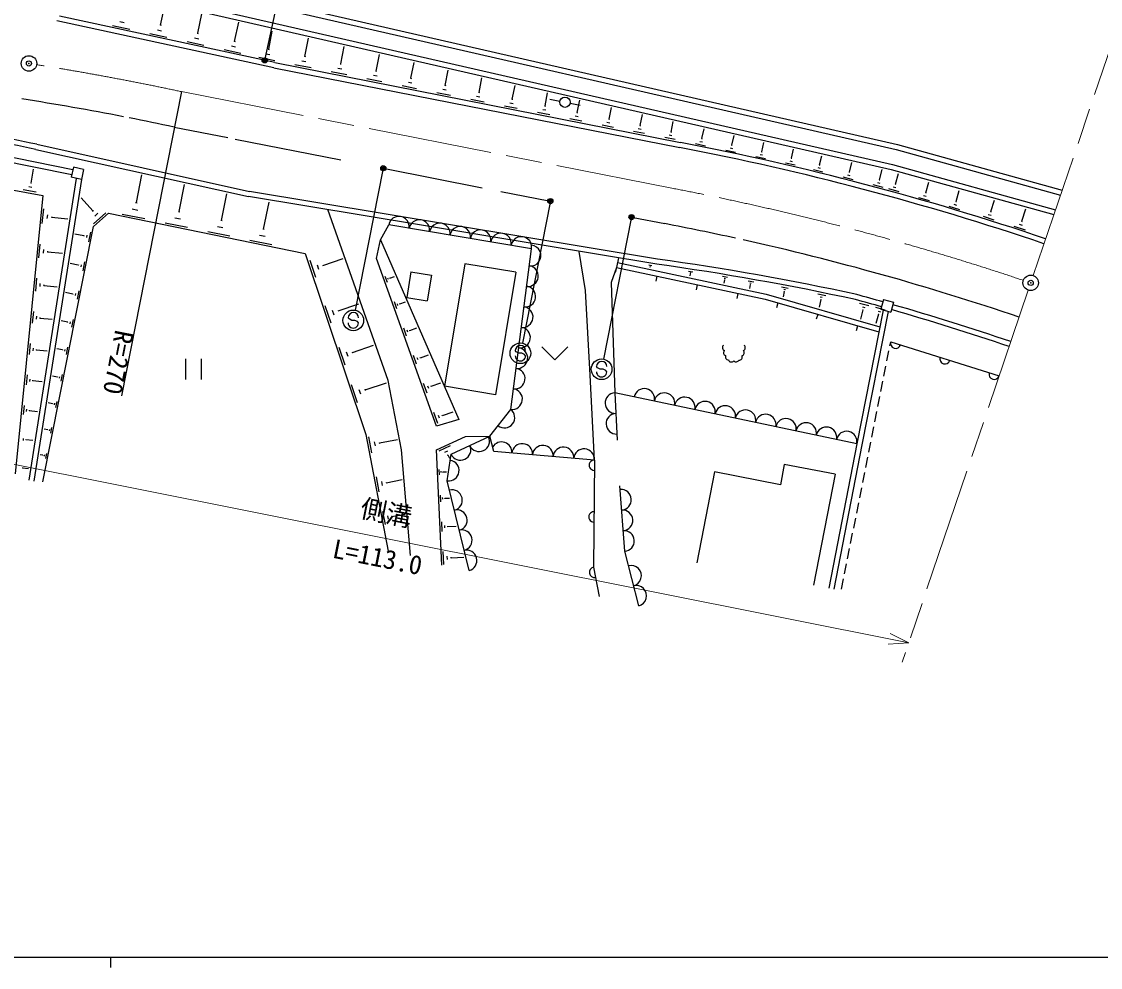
# Model space of a CAD drawing. Units: millimetres, scale not verified. Extents: x 40000 to 680000, y 20000 to 380000.
# Drawn here: x 259386 to 363711, y 204000 to 295503 of the extents above; entities that cross this region are included whole.
import ezdxf
from ezdxf.enums import TextEntityAlignment as Align

# ---------------------------------------------------------------- set-up
doc = ezdxf.new("R2010")
doc.units = ezdxf.units.MM
doc.header["$LTSCALE"] = 1000
doc.header["$PDMODE"] = 32
doc.header["$PDSIZE"] = 500
doc.linetypes.add('CHAIN', pattern=[18.5, 12, -1.5, 3.5, -1.5])
for name, color, linetype, lineweight in [('M-BGD', 7, 'Continuous', 25), ('M-BMK', 2, 'CHAIN', 13), ('M-BMK-SRVR', 3, 'Continuous', 25), ('M-STR-HTXT', 7, 'Continuous', 13), ('M-STR-STRC', 7, 'Continuous', 25), ('M-TTL-BAND', 7, 'Continuous', 25)]:
    doc.layers.add(name, color=color, linetype=linetype, lineweight=lineweight)
doc.styles.add('@ＭＳ ゴシック', font='')
doc.styles.add('ＭＳ ゴシック', font='')
doc.styles.get('@ＭＳ ゴシック').set_extended_font_data('@MS Gothic')
doc.styles.get('ＭＳ ゴシック').set_extended_font_data('MS Gothic')

msp = doc.modelspace()

# ---------------------------------------------------------------- linework, layer by layer
at = {"layer": 'M-BGD'}
for p, q in [((265867, 301019), (343973, 283135)), ((266463, 301396), (344096, 283620)), ((264338, 299830), (343605, 281681)), ((264256, 299336), (343482, 281196)), ((272829, 295162), (273242, 297073)), ((283787, 291041), (262801, 295576)), ((283888, 291531), (263055, 296033)), ((268902, 295499), (269320, 295409)), ((276417, 294373), (276823, 296254)), ((279982, 293589), (280382, 295439)), ((268166, 295133), (269840, 294771)), ((271789, 294350), (273441, 293993)), ((272516, 294712), (272929, 294622)), ((272778, 295174), (272881, 295151)), ((276366, 294384), (276468, 294362)), ((283280, 292823), (283627, 294583)), ((275391, 293572), (277020, 293220)), ((276107, 293929), (276515, 293841)), ((279932, 293600), (280032, 293578)), ((286785, 292133), (287132, 293893)), ((278970, 292798), (280577, 292451)), ((279677, 293150), (280079, 293063)), ((282994, 292395), (283383, 292319)), ((283232, 292833), (283329, 292814)), ((286737, 292143), (286834, 292124)), ((290257, 291416), (290589, 293102)), ((293676, 290710), (293993, 292322)), ((282319, 292044), (283874, 291738)), ((283888, 291531), (323119, 283806)), ((285824, 291354), (287379, 291047)), ((286499, 291705), (286888, 291629)), ((290210, 291425), (290304, 291407)), ((297043, 290014), (297346, 291555)), ((283787, 291041), (323024, 283315)), ((289329, 290663), (290830, 290368)), ((289981, 291003), (290356, 290929)), ((293409, 290311), (293771, 290240)), ((293631, 290719), (293721, 290701)), ((300358, 289330), (300648, 290799)), ((303623, 288655), (303899, 290054)), ((292781, 289984), (294229, 289699)), ((296180, 289314), (297576, 289040)), ((296786, 289630), (297135, 289561)), ((296999, 290023), (297086, 290006)), ((300316, 289338), (300400, 289321)), ((306839, 287991), (307101, 289321)), ((274846, 288725), (269050, 259290)), ((299527, 288655), (300872, 288391)), ((300111, 288959), (300447, 288893)), ((302824, 288006), (304118, 287751)), ((303385, 288299), (303709, 288235)), ((303583, 288663), (303664, 288647)), ((306800, 287999), (306878, 287983)), ((310005, 287337), (310254, 288599)), ((310463, 287992), (311444, 287799)), ((306070, 287367), (307314, 287122)), ((306610, 287648), (306921, 287587)), ((309786, 287008), (310084, 286949)), ((309968, 287344), (310043, 287330)), ((312426, 287605), (313407, 287412)), ((313124, 286693), (313359, 287888)), ((316195, 286058), (316417, 287188)), ((309267, 286738), (310462, 286502)), ((312415, 286118), (313562, 285892)), ((312913, 286377), (313199, 286321)), ((313088, 286700), (313160, 286686)), ((316160, 286065), (316229, 286052)), ((319219, 285434), (319429, 286499)), ((264351, 281173), (243872, 285297)), ((274142, 285296), (279334, 284274)), ((315515, 285507), (316614, 285291)), ((315992, 285756), (316267, 285702)), ((318568, 284906), (319621, 284699)), ((319025, 285144), (319288, 285092)), ((319186, 285440), (319252, 285427)), ((322166, 284825), (322228, 284812)), ((322197, 284819), (322394, 285820)), ((325172, 284178), (325378, 285136)), ((264252, 280683), (243800, 284802)), ((280029, 284137), (290254, 282124)), ((321575, 284314), (322581, 284116)), ((322012, 284542), (322263, 284492)), ((324989, 283913), (325231, 283861)), ((325142, 284184), (325203, 284171)), ((328081, 283541), (328281, 284472)), ((330970, 282908), (331164, 283812)), ((260763, 283142), (281334, 278580)), ((260867, 283631), (281429, 279072)), ((324563, 283700), (325532, 283492)), ((327484, 283073), (328433, 282869)), ((327901, 283281), (328138, 283230)), ((328051, 283547), (328110, 283534)), ((330941, 282914), (330999, 282902)), ((333839, 282279), (334027, 283156)), ((343973, 283135), (359849, 278722)), ((344096, 283620), (360010, 279196)), ((243680, 281948), (261429, 278687)), ((330385, 282450), (331314, 282251)), ((330794, 282654), (331026, 282604)), ((333267, 281831), (334177, 281636)), ((333667, 282031), (333894, 281982)), ((333810, 282286), (333867, 282273)), ((336556, 281629), (336784, 282525)), ((339431, 280919), (339672, 281864)), ((343605, 281681), (359367, 277299)), ((260306, 279867), (260555, 281224)), ((264405, 281417), (264189, 280441)), ((265381, 281201), (264405, 281417)), ((265381, 281201), (265165, 280224)), ((270485, 277984), (271030, 280661)), ((294511, 281286), (303933, 279430)), ((335963, 281200), (336871, 280969)), ((336373, 281386), (336600, 281328)), ((336527, 281637), (336584, 281622)), ((339241, 280666), (339476, 280605)), ((339401, 280926), (339460, 280911)), ((342341, 280199), (342595, 281194)), ((343482, 281196), (359206, 276825)), ((343890, 279788), (344183, 280794)), ((264676, 280333), (260078, 251131)), ((260345, 279860), (260267, 279874)), ((265165, 280224), (260572, 251053)), ((265165, 280224), (264189, 280441)), ((274618, 277121), (275152, 279746)), ((338815, 280473), (339758, 280232)), ((341702, 279736), (342681, 279487)), ((342144, 279936), (342389, 279874)), ((342311, 280207), (342372, 280191)), ((343859, 279797), (343921, 279779)), ((346813, 278947), (347115, 279979)), ((261429, 278687), (258774, 251760)), ((260790, 279007), (259548, 279236)), ((260393, 279466), (260082, 279523)), ((278715, 276265), (279239, 278840)), ((320812, 272030), (281334, 278580)), ((320887, 272524), (281429, 279072)), ((305742, 279074), (310373, 278162)), ((343222, 279339), (344211, 279051)), ((343680, 279528), (343927, 279455)), ((346599, 278681), (346851, 278608)), ((346782, 278956), (346845, 278937)), ((349756, 278100), (350065, 279158)), ((266291, 277178), (265133, 278466)), ((270416, 277999), (270554, 277970)), ((282792, 275429), (283325, 278047)), ((346134, 278489), (347141, 278195)), ((349064, 277634), (350089, 277334)), ((349538, 277829), (349795, 277754)), ((349724, 278109), (349788, 278090)), ((353102, 277117), (353459, 278215)), ((261502, 277386), (261361, 275952)), ((261879, 276806), (261844, 276447)), ((262296, 276629), (262287, 276539)), ((262292, 276584), (263859, 276430)), ((266328, 277212), (266254, 277145)), ((267530, 276999), (266338, 275927)), ((266356, 275675), (267778, 276953)), ((266761, 276955), (266463, 276687)), ((267778, 276953), (286823, 273078)), ((269113, 276886), (271318, 276437)), ((270075, 277379), (270626, 277267)), ((274214, 276525), (274757, 276415)), ((274550, 277135), (274686, 277107)), ((294821, 260794), (288999, 277309)), ((318522, 276558), (321593, 275953)), ((352379, 276662), (353419, 276324)), ((352871, 276847), (353131, 276763)), ((353070, 277128), (353135, 277107)), ((356100, 276185), (356486, 277374)), ((261443, 250966), (266356, 275675)), ((273269, 276040), (275438, 275599)), ((278318, 275679), (278851, 275571)), ((278648, 276278), (278781, 276251)), ((282726, 275442), (282858, 275415)), ((294104, 274404), (294891, 275824)), ((308702, 273532), (294891, 275824)), ((355332, 275702), (356436, 275343)), ((355854, 275898), (356130, 275808)), ((356065, 276196), (356134, 276173)), ((265403, 274771), (264536, 274944)), ((265409, 274800), (265398, 274743)), ((265700, 274831), (265654, 274603)), ((266042, 275119), (265860, 274206)), ((277388, 275202), (279521, 274768)), ((282397, 274846), (282928, 274738)), ((293719, 272582), (294104, 274404)), ((294104, 274404), (301677, 256995)), ((261167, 273983), (261035, 272647)), ((261518, 273442), (261485, 273109)), ((281471, 274371), (283594, 273939)), ((306686, 257989), (308702, 273532)), ((261906, 273278), (261898, 273194)), ((261902, 273236), (263334, 273095)), ((286823, 273078), (292677, 255559)), ((287256, 272414), (287809, 270761)), ((288524, 271918), (290472, 272569)), ((299518, 256375), (293719, 272582)), ((313904, 269471), (313321, 273273)), ((317105, 272645), (316906, 271716)), ((264874, 271928), (264086, 272085)), ((264879, 271955), (264868, 271901)), ((265152, 271984), (265109, 271770)), ((265472, 272254), (265302, 271398)), ((287959, 271959), (288097, 271546)), ((288507, 271970), (288541, 271867)), ((297039, 271284), (296630, 268818)), ((297039, 271284), (299012, 270957)), ((302237, 272062), (300272, 260224)), ((307169, 271244), (302237, 272062)), ((316906, 271716), (316405, 270252)), ((316906, 271716), (316802, 271227)), ((316906, 271716), (331281, 268640)), ((317011, 272205), (331402, 269125)), ((320038, 271956), (320329, 271907)), ((320133, 271850), (320205, 271838)), ((320145, 271758), (320163, 271755)), ((320154, 271757), (320151, 271737)), ((323880, 271363), (324283, 271302)), ((260840, 270676), (260718, 269437)), ((294763, 270257), (294552, 270847)), ((294861, 270542), (294808, 270689)), ((295018, 270660), (295004, 270697)), ((295011, 270679), (295440, 270832)), ((299012, 270957), (298603, 268491)), ((307169, 271244), (305205, 259406)), ((316405, 270252), (316760, 259595)), ((320818, 270879), (320713, 270390)), ((324013, 271219), (324113, 271204)), ((324045, 271090), (324017, 270910)), ((324032, 271092), (324057, 271089)), ((327163, 270862), (327662, 270775)), ((327360, 270520), (327305, 270206)), ((327324, 270680), (327449, 270658)), ((327344, 270522), (327376, 270517)), ((329636, 270429), (330181, 270334)), ((329812, 270230), (329948, 270206)), ((261166, 270175), (261136, 269865)), ((261527, 270022), (261519, 269945)), ((261523, 269983), (262824, 269855)), ((264355, 269141), (263645, 269282)), ((264360, 269166), (264350, 269116)), ((264614, 269193), (264575, 268994)), ((264913, 269445), (264755, 268646)), ((314363, 261304), (313904, 269471)), ((324729, 270042), (324625, 269553)), ((328641, 269205), (328536, 268716)), ((329851, 270055), (329785, 269676)), ((329834, 270058), (329869, 270052)), ((332879, 269851), (333521, 269726)), ((333125, 269403), (333021, 268868)), ((333082, 269611), (333243, 269580)), ((333105, 269407), (333145, 269399)), ((336371, 269169), (337162, 269004)), ((290011, 267527), (292001, 268191)), ((295674, 267711), (295433, 268385)), ((295786, 268036), (295726, 268205)), ((295966, 268172), (295951, 268214)), ((295958, 268193), (296503, 268388)), ((296630, 268818), (298603, 268491)), ((331281, 268640), (342292, 265483)), ((331402, 269125), (342390, 265975)), ((332530, 268281), (332393, 267801)), ((336667, 268612), (336512, 267868)), ((336618, 268870), (336816, 268829)), ((336643, 268617), (336692, 268607)), ((340428, 268272), (341332, 268038)), ((342748, 268630), (342473, 267668)), ((342748, 268630), (343709, 268355)), ((343709, 268355), (343435, 267394)), ((260524, 267465), (260411, 266318)), ((288721, 268030), (289283, 266348)), ((289436, 267568), (289577, 267148)), ((289994, 267579), (290029, 267474)), ((336376, 267179), (336238, 266698)), ((342712, 267600), (340146, 254659)), ((340740, 267613), (340509, 266722)), ((343194, 267462), (340636, 254563)), ((340697, 267913), (340923, 267855)), ((340711, 267620), (340768, 267605)), ((341956, 267865), (342869, 267608)), ((342258, 267189), (342007, 266293)), ((342221, 267495), (342450, 267430)), ((342230, 267197), (342287, 267181)), ((342473, 267668), (343435, 267394)), ((260825, 267001), (260797, 266714)), ((261159, 266859), (261152, 266788)), ((261155, 266824), (262329, 266708)), ((263846, 266410), (263212, 266536)), ((263851, 266433), (263841, 266387)), ((264088, 266458), (264051, 266272)), ((264366, 266693), (264218, 265949)), ((340221, 266077), (340083, 265596)), ((296616, 265078), (296343, 265841)), ((296743, 265446), (296674, 265637)), ((296946, 265599), (296929, 265647)), ((296937, 265623), (297603, 265861)), ((260216, 264344), (260112, 263288)), ((263830, 263995), (263693, 263306)), ((290062, 264016), (290634, 262305)), ((291375, 263504), (293406, 264182)), ((309710, 264031), (310960, 262781)), ((312210, 264031), (310960, 262781)), ((343352, 264142), (343429, 264532)), ((343429, 264532), (353921, 261230)), ((260494, 263917), (260468, 263653)), ((260801, 263787), (260794, 263721)), ((260798, 263754), (261847, 263650)), ((263347, 263733), (262788, 263844)), ((263352, 263754), (263343, 263711)), ((263571, 263778), (263537, 263605)), ((290790, 263546), (290933, 263118)), ((291357, 263557), (291393, 263450)), ((297590, 262356), (297285, 263209)), ((297732, 262768), (297656, 262981)), ((297959, 262939), (297940, 262993)), ((297950, 262966), (298739, 263249)), ((343060, 262671), (343254, 263652)), ((275246, 262881), (275246, 260881)), ((276746, 262881), (276746, 260881)), ((342768, 261200), (342962, 262180)), ((259917, 261313), (259822, 260345)), ((260172, 260922), (260148, 260680)), ((262859, 261109), (262373, 261205)), ((262863, 261129), (262855, 261089)), ((263065, 261150), (263034, 260991)), ((263304, 261351), (263177, 260715)), ((314773, 253086), (314363, 261304)), ((260453, 260802), (260447, 260742)), ((260450, 260772), (261380, 260680)), ((291272, 260393), (291854, 258652)), ((292013, 259915), (292159, 259479)), ((292590, 259926), (292627, 259817)), ((292608, 259872), (294681, 260564)), ((296140, 254075), (294821, 260794)), ((298598, 259542), (298259, 260489)), ((298755, 259999), (298670, 260235)), ((299007, 260189), (298986, 260248)), ((298996, 260219), (299914, 260547)), ((305205, 259406), (300272, 260224)), ((342476, 259728), (342671, 260709)), ((262788, 258760), (262672, 258175)), ((340146, 254659), (316760, 259595)), ((316760, 259595), (316978, 255018)), ((342184, 258257), (342379, 259238)), ((259627, 258369), (259540, 257486)), ((259859, 258012), (259837, 257791)), ((260116, 257903), (260110, 257848)), ((260113, 257875), (260925, 257795)), ((262380, 258537), (261966, 258619)), ((262383, 258555), (262376, 258519)), ((262570, 258575), (262541, 258429)), ((300079, 257378), (301129, 257754)), ((304678, 255388), (306686, 257989)), ((341893, 256785), (342087, 257766)), ((299639, 256632), (299265, 257676)), ((301677, 256995), (299518, 256375)), ((299812, 257135), (299719, 257397)), ((300090, 257346), (300067, 257411)), ((261910, 256017), (261567, 256085)), ((261914, 256033), (261907, 256000)), ((262084, 256051), (262057, 255918)), ((262283, 256220), (262177, 255686)), ((341601, 255314), (341795, 256295)), ((259555, 255185), (259535, 254985)), ((259788, 255086), (259783, 255036)), ((259785, 255061), (260484, 254992)), ((292677, 255559), (294821, 244263)), ((292924, 255328), (293215, 253797)), ((293492, 254841), (293565, 254459)), ((293979, 254785), (293997, 254689)), ((293988, 254737), (295743, 255070)), ((299495, 254070), (302315, 255374)), ((300919, 253643), (304678, 255388)), ((302315, 255374), (304678, 255388)), ((305058, 253901), (304678, 255388)), ((340146, 254659), (337446, 240681)), ((340636, 254563), (337937, 240586)), ((341309, 253843), (341504, 254824)), ((261450, 253546), (261176, 253601)), ((261453, 253561), (261447, 253531)), ((261607, 253578), (261583, 253457)), ((261788, 253730), (261692, 253247)), ((297005, 243851), (296140, 254075)), ((300011, 242911), (299495, 254070)), ((299772, 253977), (300851, 254477)), ((300326, 253841), (300596, 253965)), ((300555, 251070), (300919, 253643)), ((300577, 253563), (300645, 253595)), ((300611, 253579), (300756, 253266)), ((314773, 253086), (305058, 253901)), ((314773, 253086), (314702, 242716)), ((333140, 252664), (332761, 250700)), ((338049, 251716), (333140, 252664)), ((341017, 252371), (341212, 253352)), ((259469, 252350), (259465, 252305)), ((259467, 252327), (260055, 252269)), ((293661, 251447), (293932, 250020)), ((299806, 251665), (299783, 252184)), ((299953, 251867), (299947, 251997)), ((300107, 251923), (300105, 251955)), ((300106, 251939), (300482, 251956)), ((326379, 251933), (324682, 243146)), ((332761, 250700), (326379, 251933)), ((338049, 251716), (335973, 240966)), ((340725, 250900), (340920, 251881)), ((294191, 250993), (294258, 250636)), ((294644, 250941), (294661, 250852)), ((294653, 250896), (296185, 251187)), ((302656, 242406), (300555, 251070)), ((317708, 244254), (317254, 250580)), ((340434, 249429), (340628, 250410)), ((299927, 249046), (299897, 249699)), ((300112, 249300), (300104, 249463)), ((300305, 249370), (300303, 249411)), ((300304, 249391), (300755, 249411)), ((340142, 247957), (340336, 248938)), ((294298, 248092), (294536, 246838)), ((294763, 247693), (294823, 247379)), ((295162, 247647), (295176, 247568)), ((295169, 247608), (296467, 247854)), ((339850, 246486), (340045, 247467)), ((300061, 246161), (300018, 247094)), ((300324, 246523), (300314, 246757)), ((300600, 246624), (300598, 246682)), ((300599, 246653), (301415, 246691)), ((339558, 245015), (339753, 245996)), ((300208, 242982), (300150, 244223)), ((319071, 238976), (317708, 244254)), ((339266, 243543), (339461, 244524)), ((300559, 243464), (300544, 243775)), ((300926, 243598), (300922, 243676)), ((300924, 243637), (302142, 243693)), ((314702, 242716), (315226, 239885)), ((338975, 242072), (339169, 243053)), ((338683, 240601), (338877, 241582))]:
    msp.add_line(p, q, dxfattribs=at)
msp.add_circle((311935, 287702), 500, dxfattribs=at)
for centre, radius, start, end in [((218403, 24691), 266500, 79.00407, 81.14734), ((218403, 24691), 266500, 77.92739, 78.8821), ((207826, 26828), 261724, 78.33077, 79.39385), ((207826, 26828), 262224, 78.32997, 79.39329), ((273040, 22591), 265972, 71.27731, 79.14727), ((273040, 22591), 265472, 71.27731, 79.14754), ((295878, 275660), 1000, 350.57893, 170.57893), ((297851, 275333), 1000, 350.57893, 170.57893), ((299824, 275006), 1000, 350.57893, 170.57893), ((301797, 274678), 1000, 350.57893, 170.57893), ((273040, 22591), 257972, 77.59967, 79.15168), ((303770, 274351), 1000, 350.57893, 170.57893), ((305743, 274023), 1000, 350.57893, 170.57893), ((307716, 273696), 1000, 350.57893, 170.57893), ((273040, 22591), 257972, 71.27731, 77.43621), ((308616, 272865), 1000, 262.6091, 85.03928), ((285840, 20126), 254820, 77.69373, 82.09457), ((308358, 270881), 1000, 262.6091, 82.6091), ((285840, 20126), 254320, 77.6966, 82.09606), ((308101, 268898), 1000, 262.6091, 82.6091), ((273040, 22591), 254972, 74.18197, 74.7672), ((273040, 22591), 255472, 74.18175, 74.77007), ((307844, 266914), 1000, 262.6091, 82.6091), ((273040, 22591), 254972, 71.27731, 73.95726), ((273040, 22591), 255472, 71.27731, 73.95748), ((307587, 264931), 1000, 262.6091, 82.6091), ((327456, 263957), 300, 131.69646, 250.31174), ((329071, 263945), 300, 295.5816, 51.83622), ((343906, 264382), 500, 162.52796, 342.52796), ((307329, 262948), 1000, 262.6091, 82.6091), ((327569, 263464), 300, 135.42173, 248.97879), ((327742, 263078), 300, 159.44718, 269.02338), ((328781, 263056), 300, 265.11615, 25.19228), ((328977, 263474), 300, 284.47614, 41.84201), ((348675, 262881), 500, 162.52796, 342.52796), ((307072, 260964), 1000, 262.6091, 82.6091), ((328023, 262869), 300, 197.56364, 321.14954), ((328482, 262879), 300, 221.4806, 335.92433), ((353444, 261380), 500, 162.52796, 342.52796), ((306815, 258981), 1000, 262.6091, 82.6091), ((319598, 258996), 1000, 348.08102, 168.08102), ((316808, 258596), 1000, 92.72192, 272.72192), ((321555, 258583), 1000, 348.08102, 168.08102), ((323512, 258170), 1000, 348.08102, 168.08102), ((325469, 257757), 1000, 348.08102, 168.08102), ((306075, 257198), 1000, 232.33438, 52.33438), ((327426, 257344), 1000, 348.08102, 168.08102), ((329383, 256931), 1000, 348.08102, 168.08102), ((316903, 256599), 1000, 92.72192, 272.72192), ((331340, 256518), 1000, 348.08102, 168.08102), ((333296, 256105), 1000, 348.08102, 168.08102), ((335253, 255692), 1000, 348.08102, 168.08102), ((337210, 255279), 1000, 348.08102, 168.08102), ((339167, 254866), 1000, 348.08102, 168.08102), ((303641, 254906), 1000, 204.89298, 24.89298), ((305805, 253838), 1000, 355.20496, 149.39674), ((307798, 253671), 1000, 355.20496, 175.20496), ((301826, 254064), 1000, 204.89298, 24.89298), ((309791, 253504), 1000, 355.20496, 175.20496), ((311784, 253337), 1000, 355.20496, 175.20496), ((313777, 253169), 1000, 355.20496, 175.20496), ((300695, 252060), 1000, 261.93675, 81.93675), ((314770, 252586), 500, 89.60694, 269.60694), ((301006, 249208), 1000, 283.63511, 103.63511), ((317350, 249241), 1000, 274.10811, 94.10811), ((301478, 247265), 1000, 283.63511, 103.63511), ((314736, 247586), 500, 89.60694, 269.60694), ((317493, 247246), 1000, 274.10811, 94.10811), ((301949, 245321), 1000, 283.63511, 103.63511), ((317636, 245251), 1000, 274.10811, 94.10811), ((302421, 243378), 1000, 283.63511, 103.63511), ((314793, 242224), 500, 100.49148, 280.49148), ((318321, 241881), 1000, 284.48177, 104.48177), ((318821, 239945), 1000, 284.48177, 104.48177)]:
    msp.add_arc(centre, radius, start, end, dxfattribs=at)
msp.add_point((356970, 270227), dxfattribs=at)
at = {"layer": 'M-BMK'}
for p, q in [((357211, 270937), (369040, 305839)), ((274846, 288725), (322261, 279389)), ((356729, 269517), (344530, 233522))]:
    msp.add_line(p, q, dxfattribs=at)
for centre, radius, start, end in [((218403, 24691), 270000, 77.93345, 80.95738), ((273040, 22591), 261472, 71.44166, 79.14973)]:
    msp.add_arc(centre, radius, start, end, dxfattribs=at)
at = {"layer": 'M-BMK-SRVR'}
for centre in [(260098, 291452), (356970, 270227)]:
    msp.add_circle(centre, 750, dxfattribs=at)
for p in [(260098, 291452), (356970, 270227)]:
    msp.add_point(p, dxfattribs=at)
at = {"layer": 'M-STR-HTXT'}
for p, q in [((345172, 235416), (243196, 255743)), ((345172, 235416), (343379, 236302)), ((343176, 235286), (345172, 235416))]:
    msp.add_line(p, q, dxfattribs=at)
at = {"layer": 'M-STR-STRC'}
for p, q in [((282928, 291892), (286065, 306407)), ((294335, 281167), (291659, 267578)), ((310491, 277986), (307816, 264397)), ((318345, 276440), (315670, 262850)), ((291070, 266738), (290971, 266856)), ((291315, 266598), (291070, 266738)), ((291616, 266596), (291315, 266598)), ((291861, 266484), (291616, 266596)), ((291967, 266348), (291861, 266484)), ((307227, 263556), (307128, 263674)), ((307472, 263417), (307227, 263556)), ((307773, 263415), (307472, 263417)), ((308018, 263303), (307773, 263415)), ((308124, 263167), (308018, 263303)), ((315081, 262010), (314982, 262128)), ((315326, 261870), (315081, 262010)), ((315627, 261868), (315326, 261870)), ((315872, 261756), (315627, 261868)), ((315978, 261620), (315872, 261756))]:
    msp.add_line(p, q, dxfattribs=at)
for centre, radius in [((282896, 291745), 150), ((282896, 291745), 120), ((282896, 291745), 90), ((282896, 291745), 60), ((282896, 291745), 30), ((294364, 281315), 150), ((294364, 281315), 120), ((294364, 281315), 90), ((294364, 281315), 60), ((294364, 281315), 30), ((310520, 278133), 150), ((310520, 278133), 120), ((310520, 278133), 90), ((310520, 278133), 60), ((310520, 278133), 30), ((318374, 276587), 150), ((318374, 276587), 120), ((318374, 276587), 90), ((318374, 276587), 60), ((318374, 276587), 30), ((291466, 266597), 1000), ((307622, 263416), 1000), ((315476, 261869), 1000)]:
    msp.add_circle(centre, radius, dxfattribs=at)
for centre, start, end in [((291471, 266852), 359.55488, 179.55488), ((291467, 266352), 179.55488, 359.55488), ((307628, 263670), 359.55488, 179.55488), ((307624, 263170), 179.55488, 359.55488), ((315482, 262124), 359.55488, 179.55488), ((315478, 261624), 179.55488, 359.55488)]:
    msp.add_arc(centre, 500, start, end, dxfattribs=at)
for p in [(282896, 291745), (294364, 281315), (310520, 278133), (318374, 276587)]:
    msp.add_point(p, dxfattribs=at)
at = {"layer": 'M-TTL-BAND'}
for p, q in [((40000, 205000), (579000, 205000)), ((268000, 205000), (268000, 204000))]:
    msp.add_line(p, q, dxfattribs=at)

# ---------------------------------------------------------------- texts
at = {"layer": 'M-BGD', "style": 'ＭＳ ゴシック'}
msp.add_text('R=270', height=1833, rotation=258.861, dxfattribs=at).set_placement((269050, 259290), align=Align.TOP_RIGHT)
at = {"layer": 'M-STR-HTXT', "style": 'ＭＳ ゴシック'}
msp.add_text('側溝', height=1833, rotation=348.727, dxfattribs=at).set_placement((294380, 246560), align=Align.BOTTOM_CENTER)
at = {"layer": 'M-STR-HTXT', "style": '@ＭＳ ゴシック'}
msp.add_text('L=113.0', height=1833, rotation=348.727, dxfattribs=at).set_placement((293989, 244599), align=Align.TOP_CENTER)

doc.saveas('drawing.dxf')
